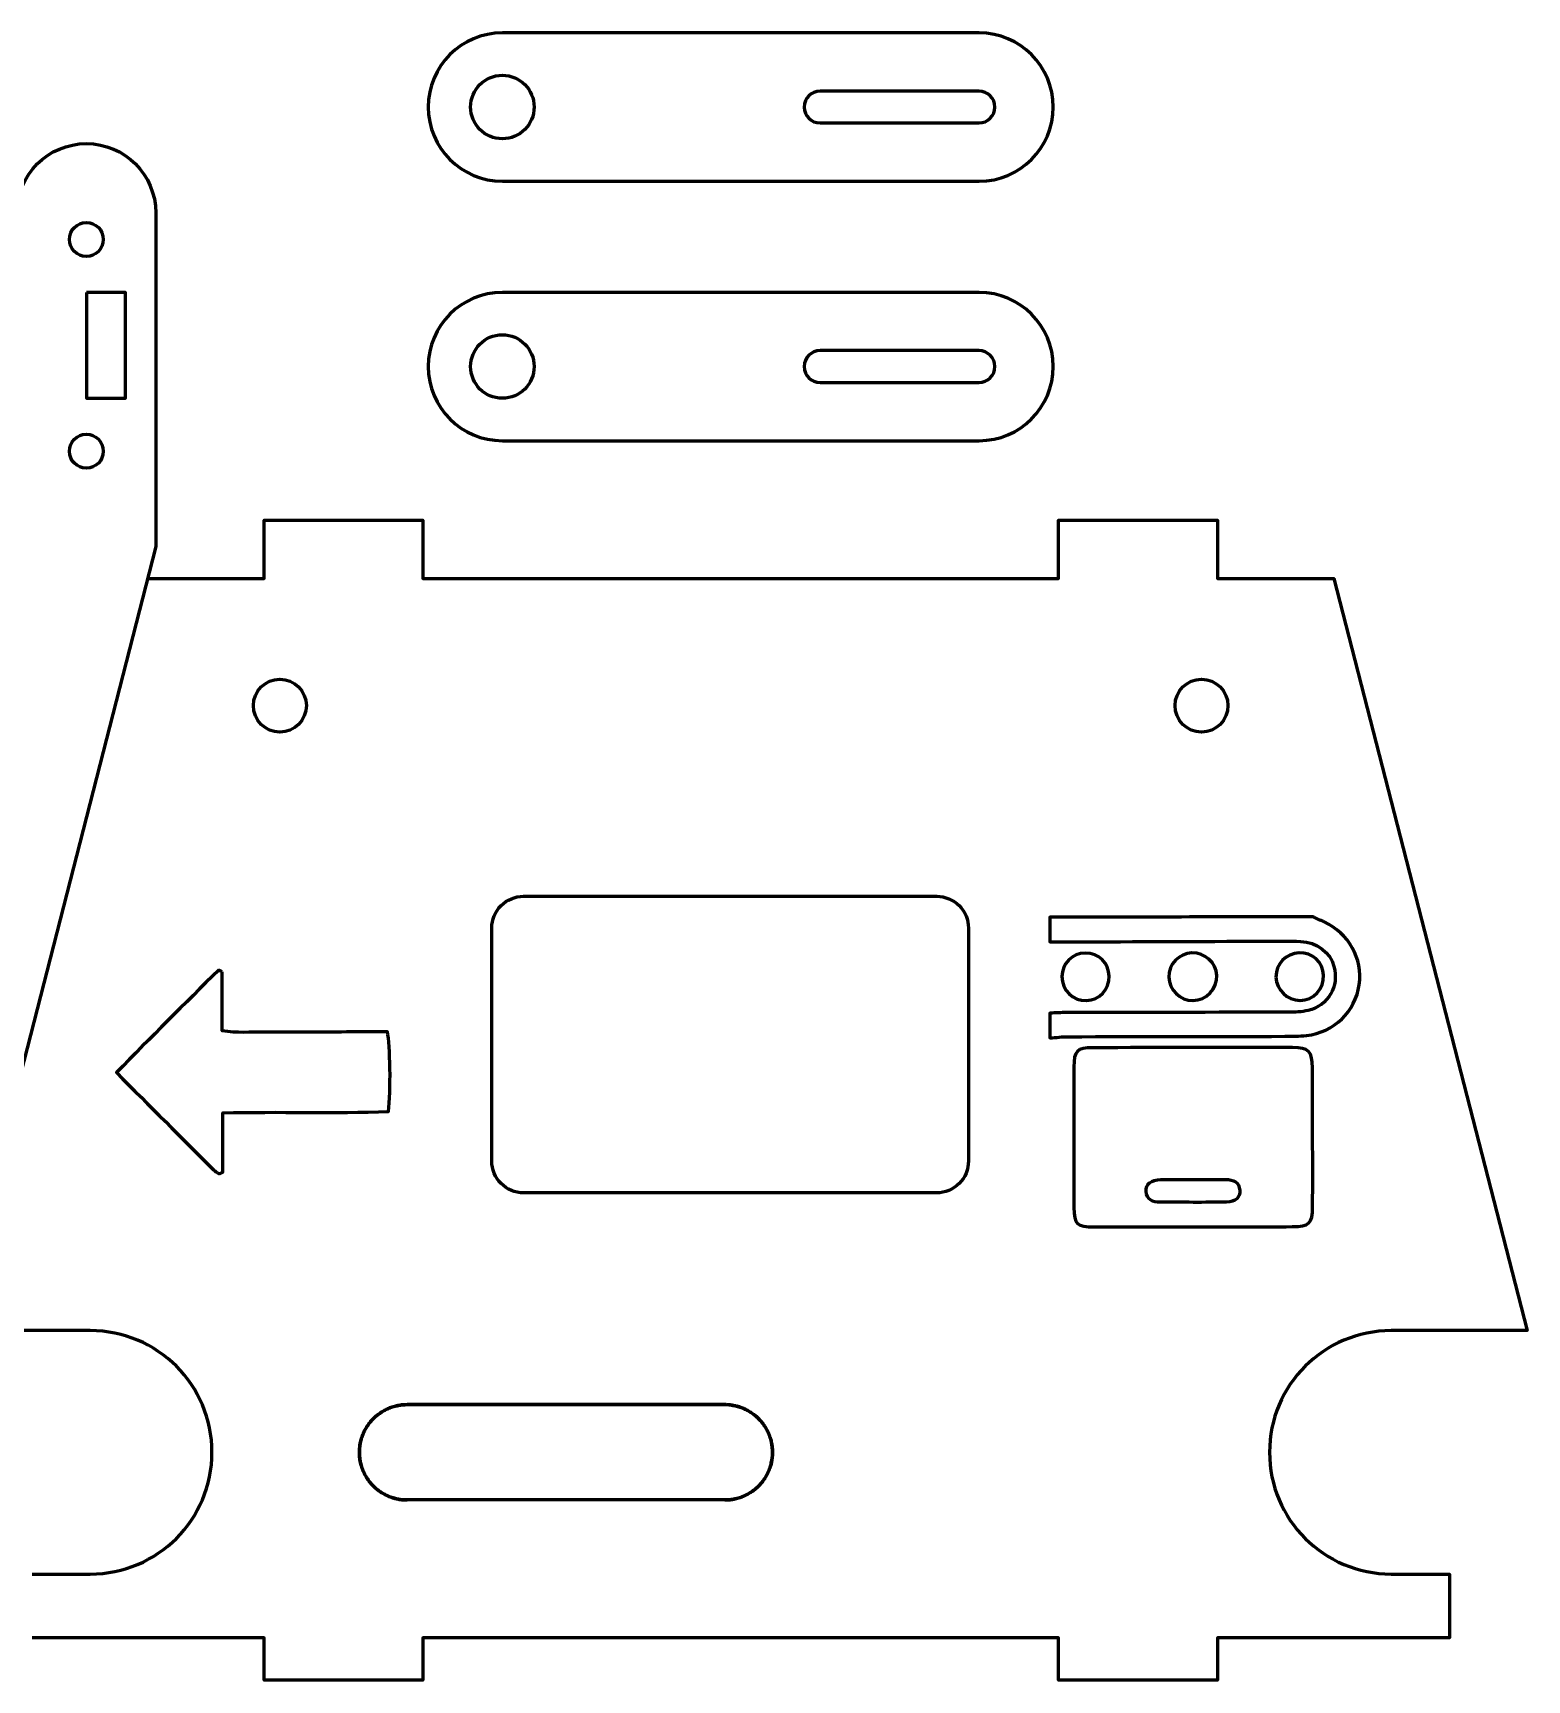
# Model space of a CAD drawing. Header units: millimetres. Extents: x -506 to -29, y -1445 to -43.
# Drawn here: x -352.4 to -211.4, y -877.8 to -722.3 of the extents above; entities that cross this region are included whole.
import ezdxf

# ---------------------------------------------------------------- set-up
doc = ezdxf.new("R2010")
doc.units = ezdxf.units.MM
doc.linetypes.add('K5LT_BASIC', pattern=[0])

# ---------------------------------------------------------------- blocks, each defined once
blk = doc.blocks.new('U26')
at = {"color": 150, "linetype": 'K5LT_BASIC', "lineweight": 60, "true_color": 0x0080ff}
blk.add_lwpolyline([(-353.93, -739.26, -1), (-340.83, -739.26), (-340.83, -764.26), (-340.83, -770.76), (-364.83, -864.26)], format="xyb", dxfattribs=at)
blk.add_lwpolyline([(-347.38, -746.76), (-347.38, -756.76), (-343.68, -756.76), (-343.68, -746.76)], close=True, dxfattribs=at)
for centre in [(-347.38, -741.76), (-347.38, -761.76)]:
    blk.add_circle(centre, 1.6, dxfattribs=at)
blk = doc.blocks.new('U27')
at = {"color": 150, "linetype": 'K5LT_BASIC', "lineweight": 60, "true_color": 0x0080ff}
for p, q in [((-307.11, -860.78), (-317.11, -860.78)), ((-297.11, -860.78), (-307.11, -860.78)), ((-287.11, -860.78), (-297.11, -860.78))]:
    blk.add_line(p, q, dxfattribs=at)
blk = doc.blocks.new('U28')
at = {"color": 150, "linetype": 'K5LT_BASIC', "lineweight": 60, "true_color": 0x0080ff}
for p, q in [((-307.11, -851.78), (-317.11, -851.78)), ((-297.11, -851.78), (-307.11, -851.78)), ((-287.11, -851.78), (-297.11, -851.78))]:
    blk.add_line(p, q, dxfattribs=at)
blk = doc.blocks.new('U29')
at = {"color": 150, "linetype": 'K5LT_BASIC', "lineweight": 60, "true_color": 0x0080ff}
for p, q in [((-287.05, -851.78), (-287.11, -851.78)), ((-286.97, -851.78), (-287.05, -851.78)), ((-286.93, -851.79), (-286.97, -851.78)), ((-286.91, -851.79), (-286.93, -851.79)), ((-286.9, -851.79), (-286.91, -851.79)), ((-286.89, -851.79), (-286.9, -851.79)), ((-286.81, -851.79), (-286.89, -851.79)), ((-286.72, -851.8), (-286.81, -851.79)), ((-286.67, -851.8), (-286.72, -851.8)), ((-286.64, -851.81), (-286.67, -851.8)), ((-286.63, -851.81), (-286.64, -851.81)), ((-286.62, -851.81), (-286.63, -851.81)), ((-286.51, -851.82), (-286.62, -851.81)), ((-286.4, -851.84), (-286.51, -851.82)), ((-286.34, -851.85), (-286.4, -851.84)), ((-286.32, -851.85), (-286.34, -851.85)), ((-286.3, -851.85), (-286.32, -851.85)), ((-286.3, -851.86), (-286.3, -851.85)), ((-286.18, -851.88), (-286.3, -851.86)), ((-286.06, -851.9), (-286.18, -851.88)), ((-286.01, -851.92), (-286.06, -851.9)), ((-285.98, -851.93), (-286.01, -851.92)), ((-285.97, -851.93), (-285.98, -851.93)), ((-285.96, -851.93), (-285.97, -851.93)), ((-285.84, -851.96), (-285.96, -851.93)), ((-285.73, -852), (-285.84, -851.96)), ((-285.67, -852.02), (-285.73, -852)), ((-285.64, -852.03), (-285.67, -852.02)), ((-285.63, -852.03), (-285.64, -852.03)), ((-285.62, -852.03), (-285.63, -852.03)), ((-285.5, -852.08), (-285.62, -852.03)), ((-285.39, -852.12), (-285.5, -852.08)), ((-285.34, -852.15), (-285.39, -852.12)), ((-285.31, -852.16), (-285.34, -852.15)), ((-285.29, -852.16), (-285.31, -852.16)), ((-285.29, -852.17), (-285.29, -852.16)), ((-285.17, -852.22), (-285.29, -852.17)), ((-285.06, -852.27), (-285.17, -852.22)), ((-285.01, -852.3), (-285.06, -852.27)), ((-284.98, -852.32), (-285.01, -852.3)), ((-284.96, -852.33), (-284.98, -852.32)), ((-284.84, -852.39), (-284.96, -852.33)), ((-284.96, -852.33), (-284.96, -852.33)), ((-284.74, -852.46), (-284.84, -852.39)), ((-284.68, -852.49), (-284.74, -852.46)), ((-284.66, -852.51), (-284.68, -852.49)), ((-284.64, -852.52), (-284.66, -852.51)), ((-284.52, -852.6), (-284.64, -852.52)), ((-284.64, -852.52), (-284.64, -852.52)), ((-284.42, -852.67), (-284.52, -852.6)), ((-284.37, -852.71), (-284.42, -852.67)), ((-284.35, -852.73), (-284.37, -852.71)), ((-284.33, -852.74), (-284.35, -852.73)), ((-284.22, -852.83), (-284.33, -852.74)), ((-284.33, -852.74), (-284.33, -852.74)), ((-284.12, -852.91), (-284.22, -852.83)), ((-284.07, -852.96), (-284.12, -852.91)), ((-284.05, -852.98), (-284.07, -852.96)), ((-284.04, -852.99), (-284.05, -852.98)), ((-284.03, -853), (-284.04, -852.99)), ((-283.93, -853.09), (-284.03, -853)), ((-283.84, -853.19), (-283.93, -853.09)), ((-283.8, -853.24), (-283.84, -853.19)), ((-283.77, -853.26), (-283.8, -853.24)), ((-283.76, -853.27), (-283.77, -853.26)), ((-283.76, -853.28), (-283.76, -853.27)), ((-283.66, -853.38), (-283.76, -853.28)), ((-283.58, -853.49), (-283.66, -853.38)), ((-283.54, -853.54), (-283.58, -853.49)), ((-283.52, -853.57), (-283.54, -853.54)), ((-283.51, -853.58), (-283.52, -853.57)), ((-283.5, -853.59), (-283.51, -853.58)), ((-283.42, -853.7), (-283.5, -853.59)), ((-283.34, -853.81), (-283.42, -853.7)), ((-283.31, -853.87), (-283.34, -853.81)), ((-283.29, -853.9), (-283.31, -853.87)), ((-283.28, -853.91), (-283.29, -853.9)), ((-283.28, -853.92), (-283.28, -853.91)), ((-283.2, -854.04), (-283.28, -853.92)), ((-283.14, -854.16), (-283.2, -854.04)), ((-283.11, -854.22), (-283.14, -854.16)), ((-283.09, -854.26), (-283.11, -854.22)), ((-283.08, -854.27), (-283.09, -854.26)), ((-283.08, -854.28), (-283.08, -854.27)), ((-283.02, -854.41), (-283.08, -854.28)), ((-282.96, -854.53), (-283.02, -854.41)), ((-282.93, -854.6), (-282.96, -854.53)), ((-282.92, -854.63), (-282.93, -854.6)), ((-282.91, -854.65), (-282.92, -854.63)), ((-282.91, -854.66), (-282.91, -854.65)), ((-282.86, -854.79), (-282.91, -854.66)), ((-282.82, -854.92), (-282.86, -854.79)), ((-282.8, -854.99), (-282.82, -854.92)), ((-282.79, -855.02), (-282.8, -854.99)), ((-282.78, -855.04), (-282.79, -855.02)), ((-282.78, -855.05), (-282.78, -855.04)), ((-282.74, -855.19), (-282.78, -855.05)), ((-282.71, -855.33), (-282.74, -855.19)), ((-282.7, -855.4), (-282.71, -855.33)), ((-282.69, -855.43), (-282.7, -855.4)), ((-282.69, -855.45), (-282.69, -855.43)), ((-282.68, -855.46), (-282.69, -855.45)), ((-282.66, -855.6), (-282.68, -855.46)), ((-282.64, -855.74), (-282.66, -855.6)), ((-282.66, -857), (-282.64, -856.86)), ((-282.63, -855.81), (-282.64, -855.74)), ((-282.64, -856.86), (-282.63, -856.71)), ((-282.63, -855.85), (-282.63, -855.81)), ((-282.63, -855.86), (-282.63, -855.85)), ((-282.63, -855.87), (-282.63, -855.86)), ((-282.61, -856.02), (-282.63, -855.87)), ((-282.63, -856.69), (-282.62, -856.65)), ((-282.63, -856.71), (-282.63, -856.69)), ((-282.63, -856.71), (-282.63, -856.71)), ((-282.62, -856.58), (-282.61, -856.44)), ((-282.62, -856.65), (-282.62, -856.58)), ((-282.61, -856.16), (-282.61, -856.02)), ((-282.61, -856.23), (-282.61, -856.16)), ((-282.61, -856.27), (-282.61, -856.23)), ((-282.61, -856.28), (-282.61, -856.27)), ((-282.61, -856.29), (-282.61, -856.28)), ((-282.61, -856.44), (-282.61, -856.29)), ((-283.23, -858.57), (-283.16, -858.44)), ((-283.16, -858.44), (-283.09, -858.32)), ((-283.09, -858.31), (-283.08, -858.29)), ((-283.09, -858.32), (-283.09, -858.31)), ((-283.08, -858.29), (-283.07, -858.26)), ((-283.07, -858.26), (-283.04, -858.2)), ((-283.04, -858.2), (-282.98, -858.07)), ((-282.98, -858.07), (-282.92, -857.94)), ((-282.92, -857.93), (-282.91, -857.91)), ((-282.92, -857.94), (-282.92, -857.93)), ((-282.91, -857.91), (-282.9, -857.88)), ((-282.9, -857.88), (-282.88, -857.81)), ((-282.88, -857.81), (-282.83, -857.68)), ((-282.83, -857.68), (-282.79, -857.54)), ((-282.79, -857.54), (-282.78, -857.53)), ((-282.78, -857.52), (-282.77, -857.48)), ((-282.78, -857.53), (-282.78, -857.52)), ((-282.77, -857.48), (-282.75, -857.41)), ((-282.75, -857.41), (-282.72, -857.28)), ((-282.72, -857.28), (-282.69, -857.13)), ((-282.69, -857.12), (-282.68, -857.11)), ((-282.69, -857.13), (-282.69, -857.12)), ((-282.68, -857.07), (-282.66, -857)), ((-282.68, -857.11), (-282.68, -857.07)), ((-284.64, -860.05), (-284.59, -860.01)), ((-284.59, -860.01), (-284.48, -859.94)), ((-284.48, -859.94), (-284.38, -859.86)), ((-284.38, -859.86), (-284.37, -859.85)), ((-284.37, -859.85), (-284.36, -859.84)), ((-284.36, -859.84), (-284.33, -859.82)), ((-284.33, -859.82), (-284.28, -859.78)), ((-284.28, -859.78), (-284.18, -859.7)), ((-284.18, -859.7), (-284.08, -859.61)), ((-284.08, -859.61), (-284.07, -859.6)), ((-284.07, -859.6), (-284.06, -859.59)), ((-284.06, -859.59), (-284.03, -859.57)), ((-284.03, -859.57), (-283.98, -859.52)), ((-283.98, -859.52), (-283.89, -859.43)), ((-283.89, -859.43), (-283.79, -859.33)), ((-283.79, -859.32), (-283.78, -859.31)), ((-283.79, -859.33), (-283.79, -859.32)), ((-283.78, -859.31), (-283.75, -859.28)), ((-283.75, -859.28), (-283.71, -859.23)), ((-283.71, -859.23), (-283.62, -859.13)), ((-283.62, -859.13), (-283.53, -859.02)), ((-283.53, -859.01), (-283.52, -859)), ((-283.53, -859.02), (-283.53, -859.01)), ((-283.52, -859), (-283.5, -858.97)), ((-283.5, -858.97), (-283.46, -858.91)), ((-283.46, -858.91), (-283.38, -858.8)), ((-283.38, -858.8), (-283.3, -858.68)), ((-283.3, -858.68), (-283.29, -858.67)), ((-283.29, -858.67), (-283.28, -858.66)), ((-283.28, -858.66), (-283.27, -858.63)), ((-283.27, -858.63), (-283.23, -858.57)), ((-287.11, -860.78), (-286.72, -860.77)), ((-286.72, -860.77), (-286.71, -860.76)), ((-286.71, -860.76), (-286.69, -860.76)), ((-286.69, -860.76), (-286.66, -860.76)), ((-286.66, -860.76), (-286.6, -860.75)), ((-286.6, -860.75), (-286.47, -860.74)), ((-286.47, -860.74), (-286.35, -860.72)), ((-286.35, -860.72), (-286.34, -860.72)), ((-286.34, -860.72), (-286.33, -860.71)), ((-286.33, -860.71), (-286.3, -860.71)), ((-286.3, -860.71), (-286.24, -860.7)), ((-286.24, -860.7), (-286.12, -860.67)), ((-286.12, -860.67), (-286.02, -860.65)), ((-286.02, -860.65), (-286, -860.64)), ((-286.02, -860.65), (-286.02, -860.65)), ((-286, -860.64), (-285.97, -860.64)), ((-285.97, -860.64), (-285.92, -860.62)), ((-285.92, -860.62), (-285.8, -860.59)), ((-285.8, -860.59), (-285.68, -860.55)), ((-285.68, -860.55), (-285.66, -860.54)), ((-285.68, -860.55), (-285.68, -860.55)), ((-285.66, -860.54), (-285.63, -860.53)), ((-285.63, -860.53), (-285.58, -860.51)), ((-285.58, -860.51), (-285.46, -860.47)), ((-285.46, -860.47), (-285.35, -860.42)), ((-285.35, -860.42), (-285.34, -860.42)), ((-285.34, -860.42), (-285.33, -860.42)), ((-285.33, -860.42), (-285.3, -860.4)), ((-285.3, -860.4), (-285.24, -860.38)), ((-285.24, -860.38), (-285.13, -860.32)), ((-285.13, -860.32), (-285.02, -860.27)), ((-285.02, -860.27), (-285.01, -860.26)), ((-285.01, -860.26), (-285, -860.26)), ((-285, -860.26), (-284.97, -860.24)), ((-284.97, -860.24), (-284.91, -860.21)), ((-284.91, -860.21), (-284.8, -860.15)), ((-284.8, -860.15), (-284.69, -860.08)), ((-284.69, -860.08), (-284.69, -860.07)), ((-284.69, -860.07), (-284.67, -860.07)), ((-284.67, -860.07), (-284.64, -860.05))]:
    blk.add_line(p, q, dxfattribs=at)
blk = doc.blocks.new('U30')
at = {"color": 150, "linetype": 'K5LT_BASIC', "lineweight": 60, "true_color": 0x0080ff}
for p, q in [((-319.08, -852.24), (-319.2, -852.3)), ((-318.97, -852.19), (-319.08, -852.24)), ((-318.92, -852.16), (-318.97, -852.19)), ((-318.89, -852.15), (-318.92, -852.16)), ((-318.87, -852.14), (-318.89, -852.15)), ((-318.75, -852.09), (-318.87, -852.14)), ((-318.87, -852.14), (-318.87, -852.14)), ((-318.64, -852.05), (-318.75, -852.09)), ((-318.58, -852.03), (-318.64, -852.05)), ((-318.55, -852.02), (-318.58, -852.03)), ((-318.54, -852.02), (-318.55, -852.02)), ((-318.53, -852.01), (-318.54, -852.02)), ((-318.41, -851.98), (-318.53, -852.01)), ((-318.3, -851.94), (-318.41, -851.98)), ((-318.24, -851.93), (-318.3, -851.94)), ((-318.21, -851.92), (-318.24, -851.93)), ((-318.2, -851.92), (-318.21, -851.92)), ((-318.19, -851.91), (-318.2, -851.92)), ((-318.09, -851.89), (-318.19, -851.91)), ((-317.97, -851.87), (-318.09, -851.89)), ((-317.91, -851.86), (-317.97, -851.87)), ((-317.88, -851.85), (-317.91, -851.86)), ((-317.87, -851.85), (-317.88, -851.85)), ((-317.86, -851.85), (-317.87, -851.85)), ((-317.75, -851.83), (-317.86, -851.85)), ((-317.62, -851.81), (-317.75, -851.83)), ((-317.55, -851.8), (-317.62, -851.81)), ((-317.52, -851.8), (-317.55, -851.8)), ((-317.5, -851.8), (-317.52, -851.8)), ((-317.11, -851.78), (-317.5, -851.8)), ((-317.5, -851.8), (-317.5, -851.8)), ((-320.84, -853.77), (-320.92, -853.89)), ((-320.76, -853.65), (-320.84, -853.77)), ((-320.72, -853.6), (-320.76, -853.65)), ((-320.7, -853.57), (-320.72, -853.6)), ((-320.69, -853.56), (-320.7, -853.57)), ((-320.68, -853.55), (-320.69, -853.56)), ((-320.59, -853.44), (-320.68, -853.55)), ((-320.51, -853.33), (-320.59, -853.44)), ((-320.46, -853.28), (-320.51, -853.33)), ((-320.44, -853.26), (-320.46, -853.28)), ((-320.43, -853.24), (-320.44, -853.26)), ((-320.42, -853.24), (-320.43, -853.24)), ((-320.33, -853.14), (-320.42, -853.24)), ((-320.23, -853.04), (-320.33, -853.14)), ((-320.18, -853), (-320.23, -853.04)), ((-320.16, -852.97), (-320.18, -853)), ((-320.14, -852.96), (-320.16, -852.97)), ((-320.04, -852.87), (-320.14, -852.96)), ((-320.14, -852.96), (-320.14, -852.96)), ((-319.93, -852.78), (-320.04, -852.87)), ((-319.88, -852.74), (-319.93, -852.78)), ((-319.86, -852.72), (-319.88, -852.74)), ((-319.84, -852.71), (-319.86, -852.72)), ((-319.73, -852.63), (-319.84, -852.7)), ((-319.84, -852.7), (-319.84, -852.71)), ((-319.62, -852.55), (-319.73, -852.63)), ((-319.57, -852.52), (-319.62, -852.55)), ((-319.54, -852.5), (-319.57, -852.52)), ((-319.53, -852.49), (-319.54, -852.5)), ((-319.52, -852.49), (-319.53, -852.49)), ((-319.41, -852.42), (-319.52, -852.49)), ((-319.3, -852.35), (-319.41, -852.42)), ((-319.25, -852.32), (-319.3, -852.35)), ((-319.22, -852.31), (-319.25, -852.32)), ((-319.2, -852.3), (-319.22, -852.31)), ((-319.2, -852.3), (-319.2, -852.3)), ((-321.5, -855.29), (-321.53, -855.43)), ((-321.46, -855.15), (-321.5, -855.29)), ((-321.44, -855.08), (-321.46, -855.15)), ((-321.43, -855.05), (-321.44, -855.08)), ((-321.38, -854.88), (-321.43, -855.02)), ((-321.43, -855.02), (-321.43, -855.03)), ((-321.43, -855.03), (-321.43, -855.05)), ((-321.34, -854.75), (-321.38, -854.88)), ((-321.31, -854.68), (-321.34, -854.75)), ((-321.3, -854.65), (-321.31, -854.68)), ((-321.29, -854.64), (-321.3, -854.65)), ((-321.24, -854.49), (-321.29, -854.63)), ((-321.29, -854.63), (-321.29, -854.64)), ((-321.18, -854.36), (-321.24, -854.49)), ((-321.15, -854.3), (-321.18, -854.36)), ((-321.13, -854.27), (-321.15, -854.3)), ((-321.12, -854.25), (-321.13, -854.27)), ((-321.05, -854.12), (-321.12, -854.25)), ((-321.12, -854.25), (-321.12, -854.25)), ((-320.98, -854), (-321.05, -854.12)), ((-320.95, -853.94), (-320.98, -854)), ((-320.93, -853.91), (-320.95, -853.94)), ((-320.92, -853.89), (-320.93, -853.91)), ((-320.92, -853.89), (-320.92, -853.89)), ((-321.6, -856.12), (-321.61, -856.27)), ((-321.61, -856.27), (-321.61, -856.28)), ((-321.61, -856.28), (-321.61, -856.3)), ((-321.61, -856.3), (-321.61, -856.33)), ((-321.61, -856.33), (-321.61, -856.4)), ((-321.61, -856.4), (-321.6, -856.55)), ((-321.59, -855.91), (-321.6, -855.98)), ((-321.6, -855.98), (-321.6, -856.12)), ((-321.6, -856.55), (-321.59, -856.69)), ((-321.57, -855.7), (-321.59, -855.85)), ((-321.59, -855.85), (-321.59, -855.86)), ((-321.59, -855.86), (-321.59, -855.88)), ((-321.59, -855.88), (-321.59, -855.91)), ((-321.59, -856.69), (-321.59, -856.7)), ((-321.59, -856.7), (-321.59, -856.72)), ((-321.59, -856.72), (-321.58, -856.75)), ((-321.58, -856.75), (-321.57, -856.82)), ((-321.55, -855.56), (-321.57, -855.7)), ((-321.57, -856.82), (-321.56, -856.96)), ((-321.54, -855.49), (-321.55, -855.56)), ((-321.53, -855.46), (-321.54, -855.49)), ((-321.53, -855.43), (-321.53, -855.44)), ((-321.53, -855.44), (-321.53, -855.46)), ((-321.56, -856.96), (-321.53, -857.11)), ((-321.53, -857.11), (-321.53, -857.12)), ((-321.53, -857.12), (-321.53, -857.13)), ((-321.53, -857.13), (-321.52, -857.17)), ((-321.52, -857.17), (-321.5, -857.24)), ((-321.5, -857.24), (-321.47, -857.37)), ((-321.47, -857.37), (-321.43, -857.52)), ((-321.43, -857.52), (-321.43, -857.52)), ((-321.43, -857.52), (-321.43, -857.54)), ((-321.43, -857.54), (-321.42, -857.57)), ((-321.42, -857.57), (-321.4, -857.64)), ((-321.4, -857.64), (-321.35, -857.77)), ((-321.35, -857.77), (-321.3, -857.91)), ((-321.3, -857.91), (-321.3, -857.92)), ((-321.3, -857.92), (-321.29, -857.93)), ((-321.29, -857.93), (-321.28, -857.97)), ((-321.28, -857.97), (-321.25, -858.03)), ((-321.25, -858.03), (-321.2, -858.16)), ((-321.2, -858.16), (-321.14, -858.29)), ((-321.14, -858.29), (-321.13, -858.29)), ((-321.13, -858.29), (-321.12, -858.31)), ((-321.12, -858.31), (-321.11, -858.34)), ((-321.11, -858.34), (-321.08, -858.4)), ((-321.08, -858.4), (-321.01, -858.52)), ((-321.01, -858.52), (-320.94, -858.64)), ((-320.94, -858.64), (-320.93, -858.65)), ((-320.93, -858.65), (-320.92, -858.67)), ((-320.92, -858.67), (-320.91, -858.69)), ((-320.91, -858.69), (-320.87, -858.75)), ((-320.87, -858.75), (-320.79, -858.86)), ((-320.79, -858.86), (-320.71, -858.98)), ((-320.71, -858.98), (-320.71, -858.98)), ((-320.71, -858.98), (-320.7, -859)), ((-320.7, -859), (-320.68, -859.02)), ((-320.68, -859.02), (-320.63, -859.08)), ((-320.63, -859.08), (-320.55, -859.18)), ((-320.55, -859.18), (-320.46, -859.29)), ((-320.46, -859.29), (-320.45, -859.29)), ((-320.45, -859.29), (-320.44, -859.3)), ((-320.44, -859.3), (-320.42, -859.33)), ((-320.42, -859.33), (-320.37, -859.38)), ((-320.37, -859.38), (-320.28, -859.47)), ((-320.28, -859.47), (-320.18, -859.57)), ((-320.18, -859.57), (-320.18, -859.57)), ((-320.18, -859.57), (-320.16, -859.58)), ((-320.16, -859.58), (-320.14, -859.61)), ((-320.14, -859.61), (-320.09, -859.65)), ((-320.09, -859.65), (-319.99, -859.73)), ((-319.99, -859.73), (-319.89, -859.82)), ((-319.89, -859.82), (-319.88, -859.83)), ((-319.88, -859.83), (-319.87, -859.84)), ((-319.87, -859.84), (-319.84, -859.85)), ((-319.84, -859.85), (-319.79, -859.89)), ((-319.79, -859.89), (-319.69, -859.97)), ((-319.69, -859.97), (-319.58, -860.04)), ((-319.58, -860.04), (-319.57, -860.05)), ((-319.57, -860.05), (-319.56, -860.06)), ((-319.56, -860.06), (-319.53, -860.07)), ((-319.53, -860.07), (-319.48, -860.11)), ((-319.48, -860.11), (-319.37, -860.17)), ((-319.37, -860.17), (-319.26, -860.24)), ((-319.26, -860.24), (-319.25, -860.24)), ((-319.25, -860.24), (-319.24, -860.25)), ((-319.24, -860.25), (-319.21, -860.26)), ((-319.21, -860.26), (-319.15, -860.29)), ((-319.15, -860.29), (-319.04, -860.34)), ((-319.04, -860.34), (-318.93, -860.4)), ((-318.93, -860.4), (-318.92, -860.4)), ((-318.92, -860.4), (-318.91, -860.41)), ((-318.91, -860.41), (-318.88, -860.42)), ((-318.88, -860.42), (-318.82, -860.44)), ((-318.82, -860.44), (-318.71, -860.49)), ((-318.71, -860.49), (-318.59, -860.53)), ((-318.59, -860.53), (-318.59, -860.53)), ((-318.59, -860.53), (-318.57, -860.54)), ((-318.57, -860.54), (-318.54, -860.55)), ((-318.54, -860.55), (-318.49, -860.57)), ((-318.49, -860.57), (-318.37, -860.6)), ((-318.37, -860.6), (-318.26, -860.63)), ((-318.26, -860.63), (-318.25, -860.64)), ((-318.25, -860.64), (-318.23, -860.64)), ((-318.23, -860.64), (-318.21, -860.65)), ((-318.21, -860.65), (-318.15, -860.66)), ((-318.15, -860.66), (-318.04, -860.68)), ((-318.04, -860.68), (-317.92, -860.71)), ((-317.92, -860.71), (-317.91, -860.71)), ((-317.91, -860.71), (-317.9, -860.71)), ((-317.9, -860.71), (-317.87, -860.72)), ((-317.87, -860.72), (-317.81, -860.73)), ((-317.81, -860.73), (-317.71, -860.74)), ((-317.71, -860.74), (-317.59, -860.76)), ((-317.59, -860.76), (-317.59, -860.76)), ((-317.59, -860.76), (-317.57, -860.76)), ((-317.57, -860.76), (-317.55, -860.76)), ((-317.55, -860.76), (-317.5, -860.77)), ((-317.5, -860.77), (-317.4, -860.77)), ((-317.4, -860.77), (-317.32, -860.78)), ((-317.32, -860.78), (-317.32, -860.78)), ((-317.32, -860.78), (-317.31, -860.78)), ((-317.31, -860.78), (-317.29, -860.78)), ((-317.29, -860.78), (-317.24, -860.78)), ((-317.24, -860.78), (-317.16, -860.78)), ((-317.16, -860.78), (-317.11, -860.78))]:
    blk.add_line(p, q, dxfattribs=at)
blk = doc.blocks.new('U38')
at = {"color": 150, "linetype": 'K5LT_BASIC', "lineweight": 60, "true_color": 0x0080ff}
for points, knots in [([(-231.59, -805.72), (-231.24, -805.88), (-230.89, -806.04), (-230.54, -806.2), (-228.21, -807.27), (-226.87, -809.67), (-227.22, -812.14), (-227.58, -814.68), (-229.61, -816.63), (-232.2, -816.92), (-232.88, -817), (-233.56, -817), (-234.24, -817), (-241.06, -817.02), (-247.87, -817.02), (-254.68, -817.04), (-255.26, -817.04), (-255.84, -817.11), (-256.42, -817.15), (-256.42, -816.37), (-256.42, -815.59), (-256.42, -814.81), (-255.89, -814.79), (-255.35, -814.76), (-254.82, -814.76), (-247.86, -814.75), (-240.89, -814.74), (-233.93, -814.72), (-233.3, -814.72), (-232.65, -814.71), (-232.05, -814.56), (-230.14, -814.11), (-229.09, -812.27), (-229.61, -810.41), (-229.99, -809.04), (-231.2, -808.09), (-232.77, -808.04), (-234.71, -807.99), (-236.66, -808.02), (-238.61, -808.03), (-244.55, -808.04), (-250.49, -808.07), (-256.43, -808.09), (-256.43, -807.31), (-256.43, -806.53), (-256.43, -805.75), (-248.15, -805.74), (-239.87, -805.73), (-231.59, -805.72)], [0, 0, 0, 0, 0.0625, 0.0625, 0.0625, 0.125, 0.125, 0.125, 0.1875, 0.1875, 0.1875, 0.25, 0.25, 0.25, 0.3125, 0.3125, 0.3125, 0.375, 0.375, 0.375, 0.4375, 0.4375, 0.4375, 0.5, 0.5, 0.5, 0.5625, 0.5625, 0.5625, 0.625, 0.625, 0.625, 0.6875, 0.6875, 0.6875, 0.75, 0.75, 0.75, 0.8125, 0.8125, 0.8125, 0.875, 0.875, 0.875, 0.9375, 0.9375, 0.9375, 1, 1, 1, 1]), ([(-253.07, -809.14), (-251.81, -809.13), (-250.85, -810.07), (-250.83, -811.32), (-250.8, -812.56), (-251.74, -813.58), (-252.96, -813.63), (-254.23, -813.69), (-255.3, -812.65), (-255.29, -811.36), (-255.28, -810.11), (-254.32, -809.15), (-253.07, -809.14)], [0, 0, 0, 0, 0.25, 0.25, 0.25, 0.5, 0.5, 0.5, 0.75, 0.75, 0.75, 1, 1, 1, 1]), ([(-245.19, -811.41), (-245.22, -810.18), (-244.26, -809.17), (-243.01, -809.13), (-241.79, -809.09), (-240.74, -810.04), (-240.67, -811.25), (-240.6, -812.5), (-241.66, -813.62), (-242.92, -813.62), (-244.12, -813.63), (-245.16, -812.62), (-245.19, -811.41)], [0, 0, 0, 0, 0.25, 0.25, 0.25, 0.5, 0.5, 0.5, 0.75, 0.75, 0.75, 1, 1, 1, 1]), ([(-235.08, -811.4), (-235.11, -810.2), (-234.12, -809.16), (-232.9, -809.12), (-231.64, -809.07), (-230.65, -809.97), (-230.59, -811.23), (-230.53, -812.53), (-231.53, -813.61), (-232.81, -813.61), (-234.01, -813.62), (-235.05, -812.61), (-235.08, -811.4)], [0, 0, 0, 0, 0.25, 0.25, 0.25, 0.5, 0.5, 0.5, 0.75, 0.75, 0.75, 1, 1, 1, 1]), ([(-242.88, -834.99), (-246, -834.99), (-249.12, -835), (-252.23, -834.99), (-253.88, -834.99), (-254.14, -834.76), (-254.15, -833.17), (-254.17, -828.74), (-254.17, -824.31), (-254.16, -819.88), (-254.16, -818.39), (-253.86, -818.08), (-252.36, -818.08), (-246.08, -818.06), (-239.79, -818.05), (-233.51, -818.06), (-231.99, -818.06), (-231.64, -818.42), (-231.64, -819.97), (-231.62, -824.36), (-231.61, -828.74), (-231.62, -833.12), (-231.63, -834.67), (-231.95, -834.97), (-233.54, -834.97), (-236.65, -834.99), (-239.77, -834.98), (-242.88, -834.99)], [0, 0, 0, 0, 0.111111, 0.111111, 0.111111, 0.222222, 0.222222, 0.222222, 0.333333, 0.333333, 0.333333, 0.444444, 0.444444, 0.444444, 0.555556, 0.555556, 0.555556, 0.666667, 0.666667, 0.666667, 0.777778, 0.777778, 0.777778, 0.888889, 0.888889, 0.888889, 1, 1, 1, 1]), ([(-242.88, -830.52), (-242.88, -830.52), (-242.88, -830.52), (-242.88, -830.52), (-243.9, -830.52), (-244.92, -830.5), (-245.94, -830.53), (-246.9, -830.56), (-247.38, -830.96), (-247.33, -831.64), (-247.28, -832.44), (-246.73, -832.67), (-246.02, -832.67), (-243.93, -832.67), (-241.84, -832.69), (-239.75, -832.66), (-238.9, -832.64), (-238.46, -832.21), (-238.5, -831.56), (-238.56, -830.75), (-239.11, -830.52), (-239.82, -830.52), (-240.84, -830.52), (-241.86, -830.52), (-242.88, -830.52)], [0, 0, 0, 0, 0.125, 0.125, 0.125, 0.25, 0.25, 0.25, 0.375, 0.375, 0.375, 0.5, 0.5, 0.5, 0.625, 0.625, 0.625, 0.75, 0.75, 0.75, 0.875, 0.875, 0.875, 1, 1, 1, 1])]:
    blk.add_open_spline(points, degree=3, knots=knots, dxfattribs=at)
blk = doc.blocks.new('U39')
at = {"color": 150, "linetype": 'K5LT_BASIC', "lineweight": 60, "true_color": 0x0080ff}
blk.add_open_spline([(-334.56, -810.91), (-334.56, -812.74), (-334.55, -814.58), (-334.55, -816.47), (-333.17, -816.74), (-331.86, -816.57), (-330.57, -816.6), (-329.25, -816.63), (-327.94, -816.6), (-326.63, -816.6), (-325.36, -816.6), (-324.1, -816.6), (-322.83, -816.59), (-321.53, -816.59), (-320.23, -816.59), (-318.96, -816.59), (-318.69, -817.77), (-318.63, -822.17), (-318.85, -824.11), (-324, -824.27), (-329.17, -824.11), (-334.5, -824.22), (-334.5, -826.17), (-334.5, -828.04), (-334.5, -829.83), (-334.69, -829.92), (-334.73, -829.95), (-334.77, -829.96), (-334.82, -829.97), (-334.88, -829.98), (-334.91, -829.95), (-335.07, -829.84), (-335.23, -829.73), (-335.37, -829.6), (-338.39, -826.58), (-341.42, -823.56), (-344.55, -820.43), (-341.32, -817.13), (-338.12, -813.92), (-334.88, -810.74), (-334.77, -810.8), (-334.67, -810.85), (-334.56, -810.91)], degree=3, knots=[0, 0, 0, 0, 0.071429, 0.071429, 0.071429, 0.142857, 0.142857, 0.142857, 0.214286, 0.214286, 0.214286, 0.285714, 0.285714, 0.285714, 0.357143, 0.357143, 0.357143, 0.428571, 0.428571, 0.428571, 0.5, 0.5, 0.5, 0.571429, 0.571429, 0.571429, 0.642857, 0.642857, 0.642857, 0.714286, 0.714286, 0.714286, 0.785714, 0.785714, 0.785714, 0.857143, 0.857143, 0.857143, 0.928571, 0.928571, 0.928571, 1, 1, 1, 1], dxfattribs=at)
blk = doc.blocks.new('U112')
at = {"color": 150, "linetype": 'K5LT_BASIC', "lineweight": 60, "true_color": 0x0080ff}
for points in [[(-308.11, -736.26), (-263.11, -736.26, 1), (-263.11, -722.26), (-308.11, -722.26, 1)], [(-308.11, -732.26, -1), (-308.11, -726.26, -1)], [(-278.11, -730.76), (-263.11, -730.76, 1), (-263.11, -727.76), (-278.11, -727.76, 1)]]:
    blk.add_lwpolyline(points, format="xyb", close=True, dxfattribs=at)
blk = doc.blocks.new('U113')
at = {"color": 150, "linetype": 'K5LT_BASIC', "lineweight": 60, "true_color": 0x0080ff}
for points in [[(-308.11, -760.76), (-263.11, -760.76, 1), (-263.11, -746.76), (-308.11, -746.76, 1)], [(-308.11, -756.76, -1), (-308.11, -750.76, -1)], [(-278.11, -755.26), (-263.11, -755.26, 1), (-263.11, -752.26), (-278.11, -752.26, 1)]]:
    blk.add_lwpolyline(points, format="xyb", close=True, dxfattribs=at)

msp = doc.modelspace()

# ---------------------------------------------------------------- linework, layer by layer
at = {"color": 150, "linetype": 'K5LT_BASIC', "lineweight": 60, "true_color": 0x0080ff}
for points in [[(-341.61, -773.78), (-330.61, -773.78), (-330.61, -768.28), (-315.61, -768.28), (-315.61, -773.78), (-255.61, -773.78), (-255.61, -768.28), (-240.61, -768.28), (-240.61, -773.78), (-229.61, -773.78), (-211.38, -844.79), (-219.2, -844.79), (-224.2, -844.79, 1), (-224.2, -867.77), (-218.7, -867.77), (-218.7, -873.78), (-240.61, -873.78), (-240.61, -877.78), (-255.61, -877.78), (-255.61, -873.78), (-315.61, -873.78), (-315.61, -877.78), (-330.61, -877.78), (-330.61, -873.78), (-352.51, -873.78)], [(-352.51, -867.77), (-347.01, -867.77, 1), (-347.01, -844.79), (-352.01, -844.79), (-359.83, -844.79)]]:
    msp.add_lwpolyline(points, format="xyb", dxfattribs=at)
msp.add_lwpolyline([(-267.11, -831.78), (-306.11, -831.78, -0.414214), (-309.11, -828.78), (-309.11, -806.78, -0.414214), (-306.11, -803.78), (-267.11, -803.78, -0.414214), (-264.11, -806.78), (-264.11, -828.78, -0.414214)], format="xyb", close=True, dxfattribs=at)
msp.add_lwpolyline([(-287.11, -860.78), (-297.11, -860.78), (-307.11, -860.78), (-317.11, -860.78), (-317.5, -860.77), (-317.5, -860.76), (-317.52, -860.76), (-317.55, -860.76), (-317.62, -860.75), (-317.75, -860.74), (-317.86, -860.72), (-317.87, -860.72), (-317.88, -860.71), (-317.91, -860.71), (-317.97, -860.7), (-318.09, -860.67), (-318.19, -860.65), (-318.2, -860.65), (-318.21, -860.64), (-318.24, -860.64), (-318.3, -860.62), (-318.41, -860.59), (-318.53, -860.55), (-318.54, -860.55), (-318.55, -860.54), (-318.58, -860.53), (-318.64, -860.51), (-318.75, -860.47), (-318.87, -860.42), (-318.87, -860.42), (-318.89, -860.42), (-318.92, -860.4), (-318.97, -860.38), (-319.08, -860.32), (-319.2, -860.27), (-319.2, -860.26), (-319.22, -860.26), (-319.25, -860.24), (-319.3, -860.21), (-319.41, -860.15), (-319.52, -860.08), (-319.53, -860.07), (-319.54, -860.07), (-319.57, -860.05), (-319.62, -860.01), (-319.73, -859.94), (-319.84, -859.86), (-319.84, -859.85), (-319.86, -859.84), (-319.88, -859.82), (-319.93, -859.78), (-320.04, -859.7), (-320.14, -859.61), (-320.14, -859.6), (-320.16, -859.59), (-320.18, -859.57), (-320.23, -859.52), (-320.33, -859.43), (-320.42, -859.33), (-320.43, -859.32), (-320.44, -859.31), (-320.46, -859.28), (-320.51, -859.23), (-320.59, -859.13), (-320.68, -859.02), (-320.69, -859.01), (-320.7, -859), (-320.72, -858.97), (-320.76, -858.91), (-320.84, -858.8), (-320.92, -858.68), (-320.92, -858.67), (-320.93, -858.66), (-320.95, -858.63), (-320.98, -858.57), (-321.05, -858.44), (-321.12, -858.32), (-321.12, -858.31), (-321.13, -858.29), (-321.15, -858.26), (-321.18, -858.2), (-321.24, -858.07), (-321.29, -857.94), (-321.29, -857.93), (-321.3, -857.91), (-321.31, -857.88), (-321.34, -857.81), (-321.38, -857.68), (-321.43, -857.54), (-321.43, -857.53), (-321.43, -857.52), (-321.44, -857.48), (-321.46, -857.41), (-321.5, -857.28), (-321.53, -857.13), (-321.53, -857.12), (-321.53, -857.11), (-321.54, -857.07), (-321.55, -857), (-321.57, -856.86), (-321.59, -856.71), (-321.59, -856.71), (-321.59, -856.69), (-321.59, -856.65), (-321.6, -856.58), (-321.6, -856.44), (-321.61, -856.29), (-321.61, -856.28), (-321.61, -856.27), (-321.61, -856.23), (-321.61, -856.16), (-321.6, -856.02), (-321.59, -855.87), (-321.59, -855.86), (-321.59, -855.85), (-321.58, -855.81), (-321.57, -855.74), (-321.56, -855.6), (-321.53, -855.46), (-321.53, -855.45), (-321.53, -855.43), (-321.52, -855.4), (-321.5, -855.33), (-321.47, -855.19), (-321.43, -855.05), (-321.43, -855.04), (-321.43, -855.02), (-321.42, -854.99), (-321.4, -854.92), (-321.35, -854.79), (-321.3, -854.66), (-321.3, -854.65), (-321.29, -854.63), (-321.28, -854.6), (-321.25, -854.53), (-321.2, -854.41), (-321.14, -854.28), (-321.13, -854.27), (-321.12, -854.26), (-321.11, -854.22), (-321.08, -854.16), (-321.01, -854.04), (-320.94, -853.92), (-320.93, -853.91), (-320.92, -853.9), (-320.91, -853.87), (-320.87, -853.81), (-320.79, -853.7), (-320.71, -853.59), (-320.71, -853.58), (-320.7, -853.57), (-320.68, -853.54), (-320.63, -853.49), (-320.55, -853.38), (-320.46, -853.28), (-320.45, -853.27), (-320.44, -853.26), (-320.42, -853.24), (-320.37, -853.19), (-320.28, -853.09), (-320.18, -853), (-320.18, -852.99), (-320.16, -852.98), (-320.14, -852.96), (-320.09, -852.91), (-319.99, -852.83), (-319.89, -852.74), (-319.88, -852.74), (-319.87, -852.73), (-319.84, -852.71), (-319.79, -852.67), (-319.69, -852.6), (-319.58, -852.52), (-319.57, -852.52), (-319.56, -852.51), (-319.53, -852.49), (-319.48, -852.46), (-319.37, -852.39), (-319.26, -852.33), (-319.25, -852.33), (-319.24, -852.32), (-319.21, -852.3), (-319.15, -852.27), (-319.04, -852.22), (-318.93, -852.17), (-318.92, -852.16), (-318.91, -852.16), (-318.88, -852.15), (-318.82, -852.12), (-318.71, -852.08), (-318.59, -852.03), (-318.59, -852.03), (-318.57, -852.03), (-318.54, -852.02), (-318.49, -852), (-318.37, -851.96), (-318.26, -851.93), (-318.25, -851.93), (-318.23, -851.93), (-318.21, -851.92), (-318.15, -851.9), (-318.04, -851.88), (-317.92, -851.86), (-317.91, -851.85), (-317.9, -851.85), (-317.87, -851.85), (-317.81, -851.84), (-317.71, -851.82), (-317.59, -851.81), (-317.59, -851.81), (-317.57, -851.81), (-317.55, -851.8), (-317.5, -851.8), (-317.4, -851.79), (-317.32, -851.79), (-317.32, -851.79), (-317.31, -851.79), (-317.29, -851.79), (-317.24, -851.78), (-317.16, -851.78), (-317.11, -851.78), (-307.11, -851.78), (-297.11, -851.78), (-287.11, -851.78), (-286.72, -851.8), (-286.71, -851.8), (-286.69, -851.8), (-286.66, -851.8), (-286.6, -851.81), (-286.47, -851.83), (-286.35, -851.85), (-286.34, -851.85), (-286.33, -851.85), (-286.3, -851.86), (-286.24, -851.87), (-286.12, -851.89), (-286.02, -851.91), (-286.02, -851.92), (-286, -851.92), (-285.97, -851.93), (-285.92, -851.94), (-285.8, -851.98), (-285.68, -852.01), (-285.68, -852.02), (-285.66, -852.02), (-285.63, -852.03), (-285.58, -852.05), (-285.46, -852.09), (-285.35, -852.14), (-285.34, -852.14), (-285.33, -852.15), (-285.3, -852.16), (-285.24, -852.19), (-285.13, -852.24), (-285.02, -852.3), (-285.01, -852.3), (-285, -852.31), (-284.97, -852.32), (-284.91, -852.35), (-284.8, -852.42), (-284.69, -852.49), (-284.69, -852.49), (-284.67, -852.5), (-284.64, -852.52), (-284.59, -852.55), (-284.48, -852.63), (-284.38, -852.7), (-284.37, -852.71), (-284.36, -852.72), (-284.33, -852.74), (-284.28, -852.78), (-284.18, -852.87), (-284.08, -852.96), (-284.07, -852.96), (-284.06, -852.97), (-284.03, -853), (-283.98, -853.04), (-283.89, -853.14), (-283.79, -853.24), (-283.79, -853.24), (-283.78, -853.26), (-283.75, -853.28), (-283.71, -853.33), (-283.62, -853.44), (-283.53, -853.55), (-283.53, -853.56), (-283.52, -853.57), (-283.5, -853.6), (-283.46, -853.65), (-283.38, -853.77), (-283.3, -853.89), (-283.29, -853.89), (-283.28, -853.91), (-283.27, -853.94), (-283.23, -854), (-283.16, -854.12), (-283.09, -854.25), (-283.09, -854.25), (-283.08, -854.27), (-283.07, -854.3), (-283.04, -854.36), (-282.98, -854.49), (-282.92, -854.63), (-282.92, -854.64), (-282.91, -854.65), (-282.9, -854.68), (-282.88, -854.75), (-282.83, -854.88), (-282.79, -855.02), (-282.78, -855.03), (-282.78, -855.05), (-282.77, -855.08), (-282.75, -855.15), (-282.72, -855.29), (-282.69, -855.43), (-282.69, -855.44), (-282.68, -855.46), (-282.68, -855.49), (-282.66, -855.56), (-282.64, -855.7), (-282.63, -855.85), (-282.63, -855.86), (-282.63, -855.88), (-282.62, -855.91), (-282.62, -855.98), (-282.61, -856.12), (-282.61, -856.27), (-282.61, -856.28), (-282.61, -856.3), (-282.61, -856.33), (-282.61, -856.4), (-282.61, -856.55), (-282.63, -856.69), (-282.63, -856.7), (-282.63, -856.72), (-282.63, -856.75), (-282.64, -856.82), (-282.66, -856.96), (-282.68, -857.11), (-282.69, -857.12), (-282.69, -857.13), (-282.7, -857.17), (-282.71, -857.24), (-282.74, -857.37), (-282.78, -857.52), (-282.78, -857.52), (-282.79, -857.54), (-282.8, -857.57), (-282.82, -857.64), (-282.86, -857.77), (-282.91, -857.91), (-282.91, -857.92), (-282.92, -857.93), (-282.93, -857.97), (-282.96, -858.03), (-283.02, -858.16), (-283.08, -858.29), (-283.08, -858.29), (-283.09, -858.31), (-283.11, -858.34), (-283.14, -858.4), (-283.2, -858.52), (-283.28, -858.64), (-283.28, -858.65), (-283.29, -858.67), (-283.31, -858.69), (-283.34, -858.75), (-283.42, -858.86), (-283.5, -858.98), (-283.51, -858.98), (-283.52, -859), (-283.54, -859.02), (-283.58, -859.08), (-283.66, -859.18), (-283.76, -859.29), (-283.76, -859.29), (-283.77, -859.3), (-283.8, -859.33), (-283.84, -859.38), (-283.93, -859.47), (-284.03, -859.57), (-284.04, -859.57), (-284.05, -859.58), (-284.07, -859.61), (-284.12, -859.65), (-284.22, -859.73), (-284.33, -859.82), (-284.33, -859.83), (-284.35, -859.84), (-284.37, -859.85), (-284.42, -859.89), (-284.52, -859.97), (-284.64, -860.04), (-284.64, -860.05), (-284.66, -860.06), (-284.68, -860.07), (-284.74, -860.11), (-284.84, -860.17), (-284.96, -860.24), (-284.96, -860.24), (-284.98, -860.25), (-285.01, -860.26), (-285.06, -860.29), (-285.17, -860.34), (-285.29, -860.4), (-285.29, -860.4), (-285.31, -860.41), (-285.34, -860.42), (-285.39, -860.44), (-285.5, -860.49), (-285.62, -860.53), (-285.63, -860.53), (-285.64, -860.54), (-285.67, -860.55), (-285.73, -860.57), (-285.84, -860.6), (-285.96, -860.63), (-285.97, -860.64), (-285.98, -860.64), (-286.01, -860.65), (-286.06, -860.66), (-286.18, -860.68), (-286.3, -860.71), (-286.3, -860.71), (-286.32, -860.71), (-286.34, -860.72), (-286.4, -860.73), (-286.51, -860.74), (-286.62, -860.76), (-286.63, -860.76), (-286.64, -860.76), (-286.67, -860.76), (-286.72, -860.77), (-286.81, -860.77), (-286.89, -860.78), (-286.9, -860.78), (-286.91, -860.78), (-286.93, -860.78), (-286.97, -860.78), (-287.05, -860.78)], close=True, dxfattribs=at)
for centre in [(-329.11, -785.78), (-242.11, -785.78)]:
    msp.add_circle(centre, 2.5, dxfattribs=at)

# ---------------------------------------------------------------- block references
for name in ['U112', 'U26', 'U113', 'U38', 'U39', 'U30', 'U28', 'U29', 'U27']:
    msp.add_blockref(name, (0, 0))

doc.saveas('drawing.dxf')
